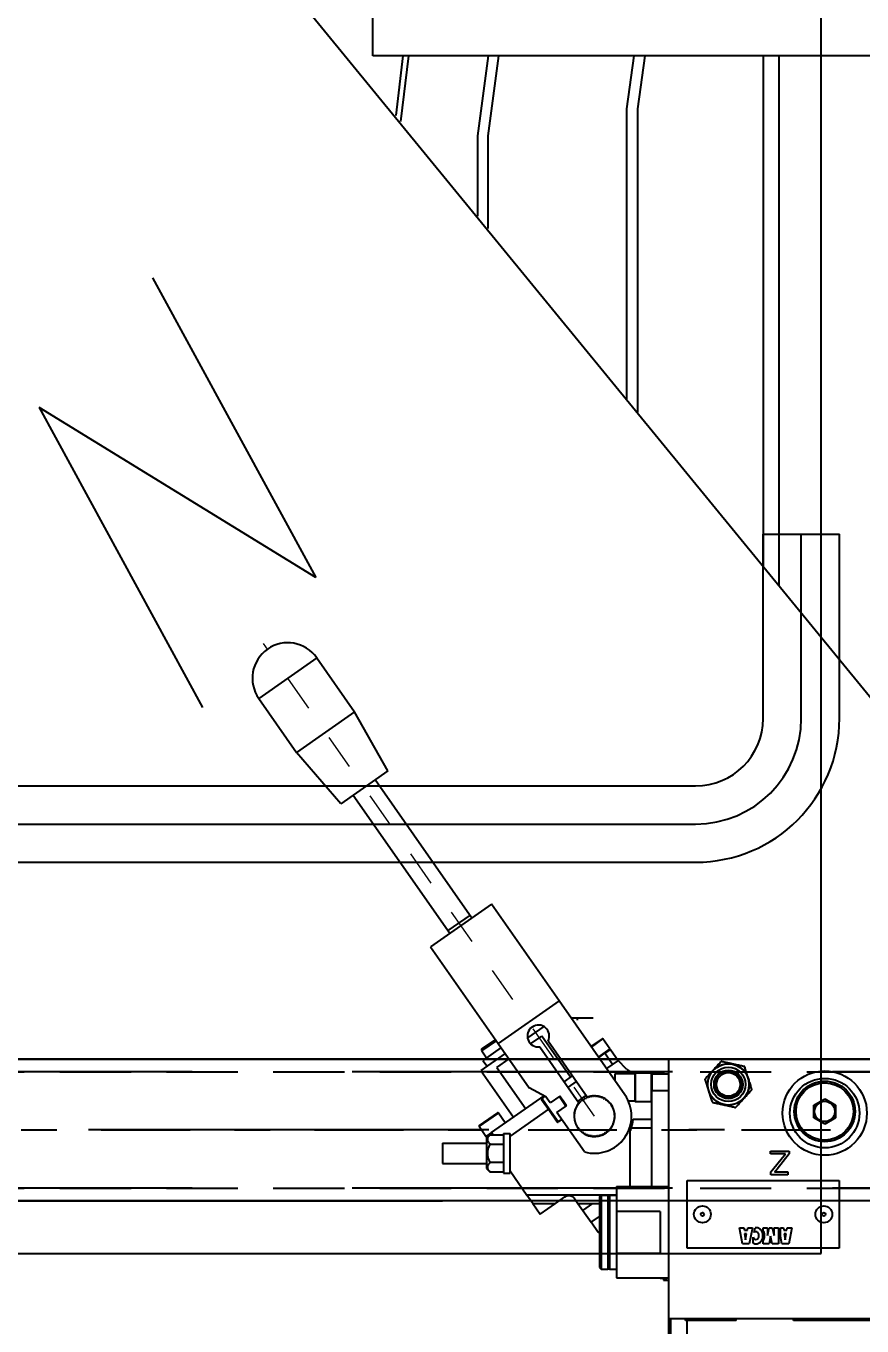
# Model space of a CAD drawing. Header units: millimetres. Extents: x -4 to 3776, y -4 to 4079.
# Drawn here: x 462.024 to 464.374, y 541.018 to 544.673 of the extents above; entities that cross this region are included whole.
import ezdxf
from ezdxf import colors
from ezdxf.entities.mleader import LeaderData, LeaderLine
from ezdxf.math import Vec2, Vec3

# ---------------------------------------------------------------- set-up
doc = ezdxf.new("R2010")
doc.units = ezdxf.units.MM
for name, pattern in [('CENTER', [2, 1.25, -0.25, 0.25, -0.25]), ('DASHDOT', [1, 0.5, -0.25, 0, -0.25]), ('DASHED', [0.75, 0.5, -0.25])]:
    doc.linetypes.add(name, pattern=pattern)
for name, color, linetype in [('1轮廓实线层', 7, 'Continuous'), ('4虚线层', 6, 'DASHED'), ('BK_kedu', 255, 'Continuous'), ('CENTER', 1, 'DASHDOT')]:
    doc.layers.add(name, color=color, linetype=linetype)
doc.layers.add('3中心线层', color=2, linetype='CENTER', lineweight=13)
doc.styles.get("Standard").update_dxf_attribs({"font": 'arial.ttf'})

# ---------------------------------------------------------------- blocks, each defined once
blk = doc.blocks.new('fds')
at = {"color": 3}
blk.add_line((-1185.90457, -185.73064), (-1187.01187, -184.37818), dxfattribs=at)
at = {"color": 3, "ltscale": 0.5}
for p, q in [((-1186.11305, -185.86045), (-1186.11305, -184.7226)), ((-1186.53084, -185.25093), (-1186.42876, -185.43826)), ((-1186.42876, -185.43826), (-1186.60168, -185.33211)), ((-1186.60168, -185.33211), (-1186.49959, -185.51943)), ((-1186.91377, -185.86045), (-1186.11305, -185.86045))]:
    blk.add_line(p, q, dxfattribs=at)
at = {"color": 3, "ltscale": 0.1}
for p, q in [((-1186.39313, -185.11236), (-1186.39313, -184.91012)), ((-1185.73921, -185.11236), (-1186.39313, -185.11236)), ((-1185.73921, -185.11236), (-1186.38821, -185.11236)), ((-1186.37435, -185.11236), (-1186.37886, -185.14972)), ((-1186.37088, -185.11236), (-1186.37584, -185.15342)), ((-1186.32761, -185.16227), (-1186.32087, -185.11236)), ((-1186.32122, -185.16227), (-1186.31448, -185.11236)), ((-1186.14914, -185.43109), (-1186.14914, -185.11236)), ((-1186.13931, -185.44313), (-1186.13931, -185.11236)), ((-1186.32761, -185.21248), (-1186.32761, -185.16227)), ((-1186.32122, -185.22031), (-1186.32122, -185.16227))]:
    blk.add_line(p, q, dxfattribs=at)
at = {"color": 3, "lineweight": 25}
blk.add_line((-1187.9593, -185.73907), (-1185.90603, -185.73907), dxfattribs=at)
at = {"color": 3, "linetype": 'Continuous'}
blk.add_line((-1185.90603, -185.82757), (-1187.47796, -185.82757), dxfattribs=at)
at = {"layer": '1轮廓实线层', "color": 3}
for p, q in [((-1186.23444, -185.14555), (-1186.22996, -185.11236)), ((-1186.22756, -185.14555), (-1186.22307, -185.11236)), ((-1186.23444, -185.3266), (-1186.23444, -185.14555)), ((-1186.22756, -185.33503), (-1186.22756, -185.14555))]:
    blk.add_line(p, q, dxfattribs=at)
at = {"layer": '4虚线层', "color": 3, "ltscale": 0.4}
for p, q in [((-1185.90603, -185.74697), (-1187.98788, -185.74697)), ((-1185.90603, -185.81967), (-1187.98788, -185.81967))]:
    blk.add_line(p, q, dxfattribs=at)
at = {"layer": 'CENTER', "color": 3, "ltscale": 0.5}
blk.add_line((-1185.79856, -185.78332), (-1188.08576, -185.78332), dxfattribs=at)
blk = doc.blocks.new('A$C7A7A5333')
at = {"color": 3, "linetype": 'Continuous'}
for p, q in [((322.63, 42.63), (322.63, 97.3)), ((333.94, 42.63), (333.94, 97.3)), ((345.25, 42.63), (345.25, 97.3)), ((42.63, 22.63), (302.63, 22.63)), ((42.63, 11.31), (302.63, 11.31)), ((42.63, 0), (302.63, 0))]:
    blk.add_line(p, q, dxfattribs=at)
at = {"color": 3}
blk.add_line((322.63, 97.3), (345.25, 97.3), dxfattribs=at)
at = {"color": 3, "linetype": 'Continuous'}
for major_axis, start_param, end_param in [((-42.63, 0), 1.570824, 3.14162), ((31.31, 0), 4.712355, 6.283151), ((-20, 0), 1.570818, 3.141614)]:
    blk.add_ellipse((302.63, 42.63), major_axis=major_axis, ratio=1, start_param=start_param, end_param=end_param, dxfattribs=at)
blk = doc.blocks.new('A$C3E376056')
at = {"color": 3}
for p, q in [((19.1, 224.06), (1.9, 212.01)), ((97.89, 117.2), (94.71, 117.2)), ((96.41, 116.7), (96.41, 117.2)), ((101.06, 117.2), (97.89, 117.2)), ((67.98, 107.52), (72.33, 110.56)), ((100.5, 108.68), (103.93, 111.09)), ((106, 108.14), (102.56, 105.73)), ((106.77, 103.55), (104.48, 106.83)), ((113.61, 96.7), (113.61, 100.95)), ((118.21, 100.95), (118.21, 96.7)), ((113.61, 92.45), (113.61, 96.7)), ((118.21, 96.7), (118.21, 92.45)), ((88.22, 89.95), (85.78, 93.43)), ((91.01, 93.99), (91.99, 92.59)), ((91.99, 92.59), (92.97, 91.19)), ((123.41, 95.7), (118.41, 95.7)), ((67.19, 85.12), (72.93, 89.13)), ((90.66, 86.47), (88.22, 89.95)), ((112.88, 87.31), (118.41, 87.31)), ((70.89, 83.31), (71.32, 82.7)), ((118.41, 84.62), (112.34, 84.62)), ((83.13, 62.35), (89.87, 62.35)), ((96.5, 62.35), (100.97, 62.35)), ((123.41, 16.5), (123.41, 28.1)), ((128.91, 0.5), (128.91, 27.6))]:
    blk.add_line(p, q, dxfattribs=at).dxf.unprotected_set("ltscale", 0)
for p, q in [((19.1, 224.06), (30.29, 208.08)), ((1.9, 212.01), (13.08, 196.04)), ((30.29, 208.08), (13.08, 196.04)), ((40.12, 190.55), (30.29, 208.08)), ((26.19, 180.8), (13.08, 196.04)), ((40.12, 190.55), (26.19, 180.8)), ((36.43, 187.97), (65.11, 147.02)), ((29.88, 183.38), (58.56, 142.43)), ((70.85, 151.03), (52.82, 138.41)), ((90.92, 122.36), (70.85, 151.03)), ((64.54, 147.83), (57.98, 143.25)), ((52.82, 138.41), (72.9, 109.74)), ((90.92, 122.36), (72.9, 109.74)), ((110.42, 94.51), (90.92, 122.36)), ((86.38, 114.79), (81.57, 111.42)), ((82.5, 109.63), (85.79, 111.94)), ((94.34, 99.73), (85.79, 111.94)), ((72.04, 110.97), (68.1, 108.22)), ((73.76, 108.51), (68.35, 104.73)), ((72.9, 109.74), (82.08, 96.64)), ((85.2, 108.73), (96.82, 92.14)), ((99.28, 93.86), (87.66, 110.45)), ((103.65, 111.14), (100.38, 108.85)), ((106, 108.14), (103.93, 111.09)), ((106.12, 107.98), (104.48, 106.83)), ((106.12, 107.98), (108.41, 104.7)), ((74.96, 106.79), (67.75, 101.75)), ((67.98, 107.52), (69.42, 105.47)), ((68.35, 104.73), (69.56, 103.01)), ((72.49, 102.62), (76.11, 105.16)), ((102.68, 105.57), (104.48, 106.83)), ((108.41, 104.7), (104.97, 102.29)), ((110.95, 102.16), (108.41, 104.7)), ((259.41, 105.1), (123.41, 105.1)), ((123.41, 16.5), (123.41, 105.1)), ((67.75, 101.75), (77.45, 87.9)), ((72.49, 102.62), (81.03, 90.41)), ((113.41, 100.7), (107.41, 100.7)), ((107.41, 100.7), (107.41, 98.81)), ((113.41, 100.75), (113.41, 96.7)), ((118.21, 100.95), (113.61, 100.95)), ((118.41, 100.7), (118.41, 100.75)), ((118.41, 100.7), (118.41, 95.7)), ((118.41, 100.7), (123.41, 100.7)), ((86.99, 93.97), (82.08, 96.64)), ((92.44, 98.4), (94.9, 100.12)), ((96.04, 98.48), (93.59, 96.76)), ((113.41, 96.7), (113.41, 92.65)), ((70.89, 83.31), (86.5, 94.24)), ((85.73, 93.15), (88.06, 89.84)), ((86.75, 94.11), (85.78, 93.43)), ((88.31, 92.1), (86.99, 93.97)), ((91.17, 94.1), (88.31, 92.1)), ((91.79, 93.22), (91.17, 94.1)), ((92.15, 92.7), (91.79, 93.22)), ((92.52, 92.18), (92.15, 92.7)), ((98.91, 94.38), (96.45, 92.66)), ((97.28, 92.41), (97.42, 92.55)), ((97.42, 92.55), (97.39, 92.65)), ((97.65, 92.87), (97.74, 92.82)), ((97.74, 92.82), (97.9, 92.94)), ((97.9, 92.94), (97.88, 93.05)), ((98.15, 93.24), (98.24, 93.18)), ((98.24, 93.18), (98.42, 93.28)), ((98.42, 93.28), (98.4, 93.39)), ((98.7, 93.55), (98.78, 93.48)), ((98.78, 93.48), (98.96, 93.57)), ((98.96, 93.57), (98.96, 93.68)), ((99.27, 93.81), (99.35, 93.73)), ((99.35, 93.73), (99.54, 93.8)), ((99.54, 93.8), (99.55, 93.9)), ((99.87, 94), (99.94, 93.91)), ((99.94, 93.91), (100.13, 93.96)), ((100.13, 93.96), (100.15, 94.07)), ((100.49, 94.13), (100.54, 94.04)), ((100.54, 94.04), (100.74, 94.06)), ((100.74, 94.06), (100.77, 94.17)), ((101.11, 94.19), (101.16, 94.1)), ((101.16, 94.1), (101.36, 94.1)), ((101.36, 94.1), (101.4, 94.2)), ((101.74, 94.19), (101.78, 94.09)), ((101.78, 94.09), (101.98, 94.07)), ((101.98, 94.07), (102.03, 94.17)), ((102.36, 94.12), (102.39, 94.02)), ((102.39, 94.02), (102.59, 93.98)), ((102.59, 93.98), (102.65, 94.07)), ((102.98, 93.99), (102.99, 93.89)), ((102.99, 93.89), (103.18, 93.83)), ((103.18, 93.83), (103.26, 93.91)), ((103.57, 93.8), (103.58, 93.69)), ((103.58, 93.69), (103.76, 93.61)), ((103.76, 93.61), (103.84, 93.69)), ((104.15, 93.54), (104.14, 93.43)), ((104.14, 93.43), (104.32, 93.34)), ((104.32, 93.34), (104.4, 93.4)), ((104.69, 93.23), (104.67, 93.12)), ((104.67, 93.12), (104.84, 93)), ((104.84, 93), (104.93, 93.06)), ((105.2, 92.85), (105.17, 92.75)), ((105.17, 92.75), (105.32, 92.62)), ((105.32, 92.62), (105.42, 92.67)), ((111.45, 92.7), (113.41, 92.7)), ((118.41, 67.3), (118.41, 95.7)), ((166.41, 91.48), (169.66, 93.35)), ((169.66, 93.35), (172.91, 91.48)), ((72.65, 89.18), (67.24, 85.4)), ((74.99, 86.18), (72.93, 89.13)), ((87.77, 90.25), (76.41, 82.29)), ((88.06, 89.84), (90.38, 86.52)), ((90.27, 89.3), (93.13, 91.3)), ((98.45, 77.61), (90.27, 89.3)), ((93.13, 91.3), (92.52, 92.18)), ((95.54, 88.76), (95.44, 88.82)), ((95.49, 89.15), (95.59, 89.18)), ((95.52, 88.56), (95.54, 88.76)), ((95.63, 89.37), (95.54, 89.44)), ((95.59, 89.18), (95.63, 89.37)), ((95.62, 89.77), (95.73, 89.78)), ((95.78, 89.97), (95.7, 90.04)), ((95.73, 89.78), (95.78, 89.97)), ((95.81, 90.36), (95.92, 90.37)), ((95.92, 90.37), (96, 90.55)), ((96, 90.55), (95.93, 90.63)), ((96.07, 90.94), (96.18, 90.93)), ((96.18, 90.93), (96.28, 91.1)), ((96.28, 91.1), (96.21, 91.19)), ((96.39, 91.48), (96.49, 91.46)), ((96.49, 91.46), (96.61, 91.63)), ((96.61, 91.63), (96.55, 91.72)), ((96.76, 91.99), (96.86, 91.96)), ((96.86, 91.96), (96.99, 92.11)), ((96.99, 92.11), (96.95, 92.21)), ((97.18, 92.45), (97.28, 92.41)), ((105.66, 92.43), (105.62, 92.33)), ((105.62, 92.33), (105.76, 92.19)), ((105.76, 92.19), (105.86, 92.22)), ((106.08, 91.97), (106.03, 91.87)), ((106.03, 91.87), (106.15, 91.71)), ((106.15, 91.71), (106.26, 91.73)), ((106.45, 91.46), (106.39, 91.37)), ((106.39, 91.37), (106.5, 91.2)), ((106.5, 91.2), (106.6, 91.21)), ((106.76, 90.91), (106.69, 90.83)), ((106.69, 90.83), (106.78, 90.65)), ((106.78, 90.65), (106.89, 90.65)), ((107.02, 90.34), (106.94, 90.26)), ((106.94, 90.26), (107.01, 90.07)), ((107.01, 90.07), (107.11, 90.06)), ((107.21, 89.74), (107.13, 89.67)), ((107.13, 89.67), (107.17, 89.48)), ((107.17, 89.48), (107.28, 89.46)), ((107.34, 89.13), (107.25, 89.07)), ((107.25, 89.07), (107.27, 88.87)), ((107.27, 88.87), (107.38, 88.84)), ((118.21, 92.45), (113.61, 92.45)), ((166.41, 87.72), (166.41, 91.48)), ((172.91, 91.48), (172.91, 87.72)), ((69.26, 82.17), (67.19, 85.12)), ((91.72, 87.22), (90.66, 86.47)), ((95.51, 88.15), (95.41, 88.19)), ((95.42, 88.53), (95.52, 88.56)), ((95.42, 87.9), (95.52, 87.95)), ((95.55, 87.53), (95.45, 87.56)), ((95.48, 87.27), (95.58, 87.33)), ((95.52, 87.95), (95.51, 88.15)), ((95.65, 86.92), (95.54, 86.94)), ((95.58, 87.33), (95.55, 87.53)), ((95.61, 86.66), (95.7, 86.73)), ((95.7, 86.73), (95.65, 86.92)), ((95.82, 86.33), (95.71, 86.34)), ((95.81, 86.06), (95.88, 86.14)), ((95.88, 86.14), (95.82, 86.33)), ((96.04, 85.75), (95.93, 85.75)), ((96.13, 85.57), (96.04, 85.75)), ((96.06, 85.49), (96.13, 85.57)), ((96.33, 85.2), (96.22, 85.19)), ((96.43, 85.03), (96.33, 85.2)), ((96.37, 84.94), (96.43, 85.03)), ((106.33, 84.94), (106.22, 84.77)), ((106.44, 84.92), (106.33, 84.94)), ((106.64, 85.47), (106.55, 85.3)), ((106.55, 85.3), (106.61, 85.21)), ((106.75, 85.46), (106.64, 85.47)), ((106.9, 86.03), (106.82, 85.85)), ((106.82, 85.85), (106.9, 85.77)), ((107.01, 86.04), (106.9, 86.03)), ((107.1, 86.62), (107.04, 86.43)), ((107.04, 86.43), (107.12, 86.36)), ((107.2, 86.63), (107.1, 86.62)), ((107.23, 87.22), (107.19, 87.03)), ((107.19, 87.03), (107.28, 86.96)), ((107.34, 87.25), (107.23, 87.22)), ((107.3, 87.84), (107.29, 87.64)), ((107.29, 87.64), (107.38, 87.58)), ((107.4, 87.87), (107.3, 87.84)), ((107.4, 88.5), (107.31, 88.45)), ((107.31, 88.45), (107.31, 88.25)), ((107.31, 88.25), (107.41, 88.21)), ((169.66, 85.85), (166.41, 87.72)), ((172.91, 87.72), (169.66, 85.85)), ((70.89, 83.31), (69.26, 82.17)), ((69.51, 81.8), (69.26, 82.17)), ((69.41, 81.7), (70.39, 82.68)), ((69.41, 81.7), (69.41, 81.08)), ((69.41, 81.08), (69.41, 72.7)), ((70.41, 82.7), (74.41, 82.7)), ((74.41, 83.1), (76.41, 83.1)), ((74.41, 83.1), (74.41, 82.29)), ((74.41, 82.29), (74.41, 71.3)), ((76.41, 82.29), (76.41, 83.1)), ((76.41, 71.95), (76.41, 82.29)), ((96.67, 84.69), (96.56, 84.67)), ((96.79, 84.53), (96.67, 84.69)), ((96.74, 84.43), (96.79, 84.53)), ((97.06, 84.21), (96.96, 84.18)), ((97.2, 84.07), (97.06, 84.21)), ((97.16, 83.97), (97.2, 84.07)), ((97.5, 83.78), (97.4, 83.73)), ((97.65, 83.65), (97.5, 83.78)), ((97.63, 83.55), (97.65, 83.65)), ((97.99, 83.4), (97.89, 83.34)), ((98.15, 83.28), (97.99, 83.4)), ((98.13, 83.17), (98.15, 83.28)), ((98.51, 83.06), (98.42, 83)), ((98.68, 82.97), (98.51, 83.06)), ((98.68, 82.86), (98.68, 82.97)), ((99.06, 82.79), (98.98, 82.71)), ((99.25, 82.71), (99.06, 82.79)), ((99.25, 82.6), (99.25, 82.71)), ((99.64, 82.57), (99.57, 82.49)), ((99.83, 82.51), (99.64, 82.57)), ((99.85, 82.41), (99.83, 82.51)), ((100.24, 82.42), (100.17, 82.33)), ((100.43, 82.38), (100.24, 82.42)), ((100.46, 82.28), (100.43, 82.38)), ((100.85, 82.33), (100.79, 82.23)), ((101.05, 82.31), (100.85, 82.33)), ((101.09, 82.21), (101.05, 82.31)), ((101.46, 82.3), (101.42, 82.2)), ((101.66, 82.3), (101.46, 82.3)), ((101.71, 82.21), (101.66, 82.3)), ((102.08, 82.34), (102.05, 82.23)), ((102.28, 82.36), (102.08, 82.34)), ((102.34, 82.27), (102.28, 82.36)), ((102.69, 82.44), (102.67, 82.33)), ((102.88, 82.49), (102.69, 82.44)), ((102.95, 82.4), (102.88, 82.49)), ((103.29, 82.6), (103.28, 82.5)), ((103.47, 82.67), (103.29, 82.6)), ((103.55, 82.59), (103.47, 82.67)), ((104.04, 82.92), (103.86, 82.83)), ((103.86, 82.83), (103.86, 82.72)), ((104.12, 82.85), (104.04, 82.92)), ((104.58, 83.22), (104.41, 83.12)), ((104.41, 83.12), (104.42, 83.01)), ((104.67, 83.16), (104.58, 83.22)), ((105.08, 83.58), (104.92, 83.46)), ((104.92, 83.46), (104.95, 83.35)), ((105.18, 83.53), (105.08, 83.58)), ((105.54, 83.99), (105.4, 83.85)), ((105.4, 83.85), (105.43, 83.75)), ((105.65, 83.95), (105.54, 83.99)), ((105.96, 84.44), (105.83, 84.29)), ((105.83, 84.29), (105.88, 84.19)), ((106.07, 84.41), (105.96, 84.44)), ((106.22, 84.77), (106.27, 84.68)), ((111.91, 83.51), (111.91, 67.3)), ((56.36, 80.2), (56.36, 79.79)), ((56.36, 80.2), (69.41, 80.2)), ((56.36, 79.79), (56.36, 74.2)), ((70.41, 79.92), (74.41, 79.92)), ((153.62, 77.02), (153.62, 77.85)), ((153.62, 77.85), (159.15, 77.85)), ((159.15, 77.85), (159.15, 76.99)), ((56.36, 74.2), (69.41, 74.2)), ((74.41, 74.42), (70.41, 74.42)), ((158.09, 77.02), (153.62, 77.02)), ((153.73, 71.68), (157.67, 76.53)), ((159.15, 76.99), (155.56, 72.51)), ((157.67, 76.53), (158.09, 77.02)), ((69.41, 72.7), (70.39, 71.72)), ((70.41, 71.7), (74.41, 71.7)), ((74.41, 71.3), (76.41, 71.3)), ((76.41, 71.95), (81.41, 64.81)), ((76.41, 71.3), (76.41, 71.95)), ((153.73, 70.85), (153.73, 71.68)), ((158.75, 70.85), (153.73, 70.85)), ((154.83, 71.68), (158.75, 71.68)), ((158.75, 71.68), (158.75, 70.85)), ((107.91, 67.3), (107.91, 59.98)), ((107.91, 67.3), (123.41, 67.3)), ((128.91, 69.1), (173.91, 69.1)), ((128.91, 49.1), (128.91, 69.1)), ((173.91, 69.1), (173.91, 49.1)), ((107.91, 64.81), (81.41, 64.81)), ((83.13, 62.35), (81.41, 64.81)), ((83.13, 62.35), (85.34, 59.19)), ((85.34, 59.19), (89.87, 62.35)), ((89.87, 62.35), (92.68, 64.32)), ((95.46, 63.83), (96.5, 62.35)), ((96.5, 62.35), (97.97, 60.25)), ((97.97, 60.25), (100.97, 62.35)), ((100.97, 62.35), (102.91, 62.35)), ((102.91, 64.3), (103.41, 64.8)), ((102.91, 64.3), (102.91, 43.3)), ((103.41, 64.8), (103.41, 42.8)), ((103.41, 64.8), (105.41, 64.8)), ((105.41, 64.8), (105.41, 42.8)), ((105.41, 64.7), (105.91, 64.7)), ((105.91, 64.8), (105.91, 42.8)), ((105.91, 64.8), (107.91, 64.8)), ((97.97, 60.25), (100.43, 56.73)), ((100.43, 56.73), (102.91, 58.47)), ((120.91, 59.98), (107.91, 59.98)), ((107.91, 59.98), (107.91, 47.62)), ((120.91, 59.98), (120.91, 47.62)), ((102.55, 53.7), (100.43, 56.73)), ((144.37, 55.11), (145.74, 55.11)), ((145.26, 50.38), (144.37, 55.11)), ((145.74, 55.11), (145.84, 54.43)), ((145.84, 54.43), (146.78, 54.43)), ((146.78, 54.43), (146.9, 55.11)), ((146.9, 55.11), (148.27, 55.11)), ((148.27, 55.11), (147.31, 50.38)), ((148.73, 53.7), (149.01, 55.11)), ((151.38, 55.11), (152.68, 55.11)), ((151.38, 54.3), (151.38, 55.11)), ((152.68, 52.78), (153.23, 55.11)), ((152.68, 55.11), (152.68, 52.78)), ((153.23, 55.11), (154.12, 55.11)), ((154.12, 55.11), (154.67, 52.78)), ((154.67, 55.11), (155.97, 55.11)), ((154.67, 52.78), (154.67, 55.11)), ((155.97, 55.11), (155.97, 50.38)), ((156.52, 55.11), (157.41, 55.11)), ((156.52, 52.57), (156.52, 55.11)), ((157.41, 55.11), (157.52, 54.43)), ((157.52, 54.43), (158.46, 54.43)), ((158.46, 54.43), (158.58, 55.11)), ((158.58, 55.11), (159.95, 55.11)), ((159.95, 55.11), (158.99, 50.38)), ((102.55, 53.7), (102.91, 53.95)), ((147.31, 50.38), (145.26, 50.38)), ((146.45, 53.33), (145.87, 53.33)), ((145.87, 53.33), (146.15, 51.55)), ((146.15, 51.55), (146.45, 53.33)), ((148.45, 50.55), (148.45, 52.32)), ((151.38, 50.38), (151.38, 51.17)), ((153.16, 50.38), (151.38, 50.38)), ((153.64, 52.64), (153.16, 50.38)), ((154.05, 50.38), (153.64, 52.64)), ((155.97, 50.38), (154.05, 50.38)), ((156.93, 50.38), (156.52, 52.57)), ((158.99, 50.38), (156.93, 50.38)), ((158.27, 53.33), (157.69, 53.33)), ((157.69, 53.33), (157.96, 51.55)), ((157.96, 51.55), (158.27, 53.33)), ((107.91, 47.62), (120.91, 47.62)), ((107.91, 47.62), (107.91, 40.3)), ((173.91, 49.1), (128.91, 49.1)), ((102.91, 43.3), (103.41, 42.8)), ((103.41, 42.8), (105.41, 42.8)), ((105.41, 42.9), (105.91, 42.9)), ((105.91, 42.8), (107.91, 42.8)), ((107.91, 40.3), (123.41, 40.3)), ((120.81, 40.3), (120.91, 40.2)), ((120.91, 40.3), (120.91, 40.2)), ((120.91, 40.2), (122.91, 40.2)), ((121.91, 40.2), (121.91, 39.6)), ((121.91, 39.6), (123.41, 39.6)), ((122.91, 40.3), (122.91, 40.2)), ((123.16, 40.3), (123.16, 40.2)), ((123.16, 40.2), (123.41, 40.2)), ((259.41, 28.1), (123.41, 28.1)), ((123.91, 28.1), (123.91, 0.5)), ((128.41, 27.6), (128.41, 28.1)), ((143.41, 27.6), (128.41, 27.6)), ((143.41, 27.6), (143.41, 28.1)), ((160.41, 27.6), (160.41, 28.1)), ((188.41, 27.6), (160.41, 27.6))]:
    blk.add_line(p, q, dxfattribs=at)
for points in [[(138.95, 104.42), (138.89, 104.34), (138.73, 104.17), (138.53, 103.95), (138.32, 103.73), (138.11, 103.5), (137.89, 103.26), (137.67, 103.01), (137.44, 102.76), (137.21, 102.51), (136.98, 102.26), (136.76, 102.01), (136.54, 101.78), (136.33, 101.54), (136.1, 101.3), (135.87, 101.05), (135.64, 100.8), (135.42, 100.55), (135.19, 100.3), (134.97, 100.06), (134.76, 99.83), (134.55, 99.6), (134.35, 99.39), (134.2, 99.21), (134.13, 99.14)], [(145.94, 102.88), (145.84, 102.9), (145.61, 102.95), (145.33, 103.01), (145.03, 103.08), (144.72, 103.14), (144.4, 103.21), (144.08, 103.29), (143.74, 103.36), (143.41, 103.43), (143.08, 103.51), (142.76, 103.58), (142.45, 103.65), (142.13, 103.72), (141.81, 103.79), (141.48, 103.86), (141.15, 103.93), (140.81, 104.01), (140.49, 104.08), (140.17, 104.15), (139.87, 104.22), (139.57, 104.28), (139.28, 104.35), (139.05, 104.4), (138.95, 104.42)], [(148.09, 96.06), (148.06, 96.15), (147.99, 96.38), (147.9, 96.66), (147.81, 96.95), (147.72, 97.25), (147.62, 97.56), (147.52, 97.88), (147.42, 98.2), (147.31, 98.53), (147.21, 98.85), (147.11, 99.16), (147.02, 99.47), (146.92, 99.77), (146.82, 100.09), (146.72, 100.41), (146.61, 100.74), (146.51, 101.06), (146.41, 101.38), (146.31, 101.69), (146.22, 101.99), (146.13, 102.28), (146.04, 102.56), (145.97, 102.78), (145.94, 102.88)], [(134.13, 99.14), (134.16, 99.05), (134.23, 98.82), (134.32, 98.54), (134.41, 98.25), (134.51, 97.95), (134.6, 97.64), (134.7, 97.32), (134.81, 97), (134.91, 96.67), (135.01, 96.35), (135.11, 96.04), (135.21, 95.73), (135.3, 95.43), (135.4, 95.11), (135.51, 94.79), (135.61, 94.46), (135.71, 94.14), (135.81, 93.82), (135.91, 93.51), (136.01, 93.21), (136.1, 92.92), (136.19, 92.64), (136.26, 92.42), (136.29, 92.32)], [(143.27, 90.78), (143.34, 90.86), (143.49, 91.03), (143.69, 91.25), (143.9, 91.47), (144.11, 91.7), (144.33, 91.94), (144.55, 92.19), (144.78, 92.44), (145.01, 92.69), (145.24, 92.94), (145.47, 93.19), (145.68, 93.42), (145.9, 93.66), (146.12, 93.9), (146.35, 94.15), (146.58, 94.4), (146.81, 94.65), (147.03, 94.9), (147.25, 95.14), (147.46, 95.37), (147.67, 95.6), (147.87, 95.81), (148.03, 95.99), (148.09, 96.06)], [(136.29, 92.32), (136.38, 92.3), (136.61, 92.25), (136.9, 92.19), (137.2, 92.12), (137.5, 92.06), (137.82, 91.99), (138.15, 91.91), (138.48, 91.84), (138.81, 91.77), (139.14, 91.69), (139.47, 91.62), (139.78, 91.55), (140.09, 91.48), (140.41, 91.41), (140.74, 91.34), (141.08, 91.27), (141.41, 91.19), (141.74, 91.12), (142.05, 91.05), (142.36, 90.98), (142.66, 90.92), (142.94, 90.85), (143.17, 90.8), (143.27, 90.78)], [(112.34, 84.62), (112.37, 84.71), (112.4, 84.8), (112.43, 84.89), (112.45, 84.99), (112.48, 85.09), (112.51, 85.2), (112.54, 85.3), (112.57, 85.41), (112.59, 85.52), (112.62, 85.63), (112.65, 85.75), (112.67, 85.86), (112.69, 85.98), (112.72, 86.1), (112.74, 86.22), (112.76, 86.34), (112.78, 86.46), (112.8, 86.58), (112.81, 86.7), (112.83, 86.82), (112.84, 86.95), (112.86, 87.07), (112.87, 87.19), (112.88, 87.31)], [(70.41, 82.7), (70.29, 82.57), (70.17, 82.44), (70.08, 82.32), (69.99, 82.2), (69.91, 82.08), (69.85, 81.97), (69.8, 81.85), (69.75, 81.74), (69.72, 81.63), (69.69, 81.52), (69.68, 81.42), (69.67, 81.31), (69.68, 81.2), (69.69, 81.09), (69.72, 80.99), (69.75, 80.88), (69.8, 80.76), (69.85, 80.65), (69.91, 80.54), (69.99, 80.42), (70.08, 80.3), (70.17, 80.18), (70.29, 80.05), (70.41, 79.92)], [(70.39, 82.68), (70.39, 82.68), (70.39, 82.68), (70.39, 82.68), (70.39, 82.68), (70.4, 82.68), (70.4, 82.68), (70.4, 82.69), (70.4, 82.69), (70.4, 82.69), (70.4, 82.69), (70.4, 82.69), (70.4, 82.69), (70.4, 82.69), (70.4, 82.69), (70.4, 82.69), (70.4, 82.69), (70.41, 82.69), (70.41, 82.69), (70.41, 82.7), (70.41, 82.7), (70.41, 82.7), (70.41, 82.7), (70.41, 82.7), (70.41, 82.7)], [(111.91, 83.51), (111.93, 83.56), (111.95, 83.61), (111.98, 83.65), (112, 83.7), (112.02, 83.75), (112.04, 83.8), (112.05, 83.84), (112.07, 83.89), (112.09, 83.94), (112.11, 83.98), (112.13, 84.03), (112.15, 84.07), (112.16, 84.12), (112.18, 84.17), (112.2, 84.21), (112.21, 84.26), (112.23, 84.3), (112.25, 84.35), (112.26, 84.39), (112.28, 84.44), (112.29, 84.48), (112.31, 84.53), (112.32, 84.57), (112.34, 84.62)], [(70.41, 79.92), (70.29, 79.66), (70.17, 79.41), (70.08, 79.16), (69.99, 78.93), (69.91, 78.69), (69.85, 78.47), (69.8, 78.25), (69.75, 78.03), (69.72, 77.81), (69.69, 77.59), (69.68, 77.38), (69.67, 77.17), (69.68, 76.96), (69.69, 76.74), (69.72, 76.53), (69.75, 76.31), (69.8, 76.09), (69.85, 75.87), (69.91, 75.64), (69.99, 75.41), (70.08, 75.17), (70.17, 74.93), (70.29, 74.68), (70.41, 74.42)], [(70.41, 74.42), (70.29, 74.29), (70.17, 74.17), (70.08, 74.05), (69.99, 73.93), (69.91, 73.81), (69.85, 73.7), (69.8, 73.59), (69.75, 73.48), (69.72, 73.38), (69.69, 73.27), (69.68, 73.16), (69.67, 73.06), (69.68, 72.95), (69.69, 72.85), (69.72, 72.74), (69.75, 72.64), (69.8, 72.53), (69.85, 72.42), (69.91, 72.3), (69.99, 72.19), (70.08, 72.07), (70.17, 71.95), (70.29, 71.83), (70.41, 71.7)], [(155.56, 72.51), (155.53, 72.47), (155.5, 72.43), (155.47, 72.39), (155.44, 72.35), (155.41, 72.32), (155.37, 72.28), (155.34, 72.24), (155.31, 72.21), (155.28, 72.17), (155.25, 72.13), (155.22, 72.1), (155.19, 72.06), (155.16, 72.03), (155.13, 72), (155.1, 71.96), (155.07, 71.93), (155.04, 71.9), (155.01, 71.86), (154.98, 71.83), (154.95, 71.8), (154.92, 71.77), (154.89, 71.74), (154.86, 71.71), (154.83, 71.68)], [(92.68, 64.32), (92.78, 64.39), (92.89, 64.45), (93.01, 64.51), (93.13, 64.56), (93.27, 64.61), (93.43, 64.64), (93.59, 64.67), (93.75, 64.68), (93.91, 64.68), (94.07, 64.67), (94.23, 64.64), (94.38, 64.6), (94.52, 64.56), (94.65, 64.5), (94.77, 64.45), (94.88, 64.38), (94.98, 64.32), (95.07, 64.25), (95.16, 64.17), (95.23, 64.1), (95.3, 64.03), (95.36, 63.96), (95.41, 63.9), (95.46, 63.83)]]:
    blk.add_lwpolyline(points, dxfattribs=at)
for centre, radius in [((141.11, 97.6), 6.15), ((141.11, 97.6), 5.1), ((169.66, 89.6), 8.5), ((133.41, 59.1), 0.5), ((169.41, 59.1), 0.5)]:
    blk.add_circle(centre, radius, dxfattribs=at).dxf.unprotected_set("ltscale", 0)
for centre, radius in [((141.11, 97.6), 6.1), ((141.11, 97.6), 4.25), ((141.11, 97.6), 4), ((141.11, 97.6), 3.5), ((169.66, 89.1), 12.5), ((169.66, 89.1), 10.3), ((169.66, 89.6), 9), ((169.66, 89.6), 3), ((133.41, 59.1), 2.5), ((133.41, 59.1), 2.5), ((169.41, 59.1), 2.5), ((169.41, 59.1), 2.5)]:
    blk.add_circle(centre, radius, dxfattribs=at)
for centre, radius, start, end in [((10.5, 218.04), 10.5, 35, 215), ((84.78, 111.96), 3.25, 332.4864, 277.5136), ((68.39, 107.81), 0.5, 125, 215), ((103.77, 110.97), 0.2, 35, 125), ((105.83, 108.02), 0.2, 305, 35), ((114.48, 105.7), 5, 225, 257.7531), ((113.61, 100.75), 0.2, 90, 180), ((118.21, 100.75), 0.2, 0, 90), ((85.9, 93.27), 0.2, 125, 215), ((101.41, 88.2), 6.05, 139.3553, 110.6447), ((101.41, 88.2), 6, 128.8796, 132.0946), ((101.41, 88.2), 6, 122.8796, 126.0946), ((101.41, 88.2), 6, 116.8796, 120.0946), ((101.41, 88.2), 11, 254.4006, 35), ((101.41, 88.2), 6, 110.8796, 114.0946), ((101.41, 88.2), 6, 104.8796, 108.0946), ((101.41, 88.2), 6, 98.8796, 102.0946), ((101.41, 88.2), 6, 92.8796, 96.0946), ((101.41, 88.2), 6, 86.8796, 90.0946), ((101.41, 88.2), 6, 80.8796, 84.0946), ((101.41, 88.2), 6, 74.8796, 78.0946), ((101.41, 88.2), 6, 68.8796, 72.0946), ((101.41, 88.2), 6, 62.8796, 66.0946), ((101.41, 88.2), 6, 56.8796, 60.0946), ((101.41, 88.2), 6, 50.8796, 54.0946), ((101.41, 88.2), 6, 44.8796, 48.0946), ((113.61, 92.65), 0.2, 180, 270), ((118.21, 92.65), 0.2, 270, 0), ((72.77, 89.02), 0.2, 35, 125), ((101.41, 88.2), 6, 170.8796, 174.0946), ((101.41, 88.2), 6, 164.8796, 168.0946), ((101.41, 88.2), 6, 158.8796, 162.0946), ((101.41, 88.2), 6, 152.8796, 156.0946), ((101.41, 88.2), 6, 146.8796, 150.0946), ((101.41, 88.2), 6, 140.8796, 144.0946), ((101.41, 88.2), 6, 134.8796, 138.0946), ((101.41, 88.2), 6, 38.8796, 42.0946), ((101.41, 88.2), 6, 32.8796, 36.0946), ((101.41, 88.2), 6, 26.8796, 30.0946), ((101.41, 88.2), 6, 20.8796, 24.0946), ((101.41, 88.2), 6, 14.8796, 18.0946), ((101.41, 88.2), 6, 8.8796, 12.0946), ((101.41, 88.2), 6, 2.8796, 6.0946), ((67.36, 85.23), 0.2, 125, 215), ((90.54, 86.63), 0.2, 215, 305), ((101.41, 88.2), 6, 176.8796, 180.0946), ((101.41, 88.2), 6, 182.8796, 186.0946), ((101.41, 88.2), 6, 188.8796, 192.0946), ((101.41, 88.2), 6, 194.8796, 198.0946), ((101.41, 88.2), 6, 200.8796, 204.0946), ((101.41, 88.2), 6, 206.8796, 210.0946), ((101.41, 88.2), 6, 212.8796, 216.0946), ((101.41, 88.2), 6, 326.8796, 330.0946), ((101.41, 88.2), 6, 332.8796, 336.0946), ((101.41, 88.2), 6, 338.8796, 342.0946), ((101.41, 88.2), 6, 344.8796, 348.0946), ((101.41, 88.2), 6, 350.8796, 354.0946), ((101.41, 88.2), 6, 356.8796, 0.0946), ((101.41, 88.2), 6, 218.8796, 222.0946), ((101.41, 88.2), 6, 224.8796, 228.0946), ((101.41, 88.2), 6, 230.8796, 234.0946), ((101.41, 88.2), 6, 236.8796, 240.0946), ((101.41, 88.2), 6, 242.8796, 246.0946), ((101.41, 88.2), 6, 248.8796, 252.0946), ((101.41, 88.2), 6, 254.8796, 258.0946), ((101.41, 88.2), 6, 260.8796, 264.0946), ((101.41, 88.2), 6, 266.8796, 270.0946), ((101.41, 88.2), 6, 272.8796, 276.0946), ((101.41, 88.2), 6, 278.8796, 282.0946), ((101.41, 88.2), 6, 284.8796, 288.0946), ((101.41, 88.2), 6, 290.8796, 294.0946), ((101.41, 88.2), 6, 296.8796, 300.0946), ((101.41, 88.2), 6, 302.8796, 306.0946), ((101.41, 88.2), 6, 308.8796, 312.0946), ((101.41, 88.2), 6, 314.8796, 318.0946), ((101.41, 88.2), 6, 320.8796, 324.0946), ((149.29, 53.36), 1.77, 64.2079, 99.0927), ((149.15, 53.06), 2.11, 40.6013, 64.2079), ((148.92, 52.86), 2.41, 19.5469, 40.6013), ((149.43, 52.86), 2.41, 19.5469, 36.4625), ((149.59, 52.68), 1.2, 197.6553, 217.5386), ((149.44, 52.41), 2.11, 241.9754, 244.2079), ((149.29, 52.11), 1.77, 244.2079, 295.7921), ((149.39, 52.54), 0.953, 217.5386, 241.6726), ((149.39, 53.02), 0.953, 118.3274, 134.4852), ((149.27, 53.25), 0.696, 61.6726, 118.3274), ((149.27, 52.31), 0.696, 241.6726, 298.3274), ((149.15, 53.02), 0.953, 37.5386, 61.6726), ((149.15, 52.54), 0.953, 298.3274, 322.4614), ((148.96, 52.88), 1.2, 17.6553, 37.5386), ((148.96, 52.68), 1.2, 322.4614, 342.3447), ((149.15, 52.41), 2.11, 295.7921, 319.3987), ((148.66, 52.78), 1.51, 342.3447, 17.6553), ((148.92, 52.61), 2.41, 319.3987, 340.4531), ((148.56, 52.73), 2.79, 340.4531, 19.5469), ((149.43, 52.61), 2.41, 323.5375, 340.4531), ((149.07, 52.73), 2.79, 340.4531, 19.5469)]:
    blk.add_arc(centre, radius, start, end, dxfattribs=at)
at = {"layer": '3中心线层', "color": 3}
blk.add_line((101.41, 88.2), (3.33, 228.27), dxfattribs=at)

msp = doc.modelspace()

# ---------------------------------------------------------------- linework, layer by layer
at = {"color": 3, "lineweight": 25}
msp.add_line((465.3622, 541.7682), (456.1192, 541.7682), dxfattribs=at)
at = {"color": 3, "linetype": 'Continuous'}
msp.add_line((456.1192, 541.3698), (463.1954, 541.3698), dxfattribs=at)
at = {"layer": '4虚线层', "color": 3, "ltscale": 0.4}
for p, q in [((456.1192, 541.7326), (465.4908, 541.7326)), ((456.1192, 541.4054), (465.4908, 541.4054))]:
    msp.add_line(p, q, dxfattribs=at)
at = {"layer": 'CENTER', "color": 3, "ltscale": 0.5}
msp.add_line((455.6355, 541.569), (465.9314, 541.569), dxfattribs=at)

# ---------------------------------------------------------------- block references
at = {"color": 6, "xscale": 4.501575, "yscale": 4.501575, "zscale": 4.501575}
msp.add_blockref('fds', (5803.637, 1377.8866), dxfattribs=at)
at = {"color": 3, "lineweight": 25, "xscale": 0.009485461606499775, "yscale": 0.009485461606499775, "zscale": 0.009485461606499775}
msp.add_blockref('A$C7A7A5333', (461.0362, 542.3219), dxfattribs=at)
at = {"color": 3, "lineweight": -3, "xscale": 0.009485461606499775, "yscale": 0.009485461606499775, "zscale": 0.009485461606499775}
msp.add_blockref('A$C3E376056', (462.6603, 540.7713), dxfattribs=at)

# ---------------------------------------------------------------- leaders
at = {"layer": 'BK_kedu'}
ml = msp.add_multileader_mtext('Standard', dxfattribs=at)
ml.set_content('', color=256)
ml.set_leader_properties()
ml.build(insert=Vec2(0, 0))
ml.multileader.update_dxf_attribs({"text_right_attachment_type": 6, "dogleg_length": 0.36, "arrow_head_size": 0.18})
ctx = ml.context
ctx.base_point, ctx.char_height, ctx.arrow_head_size, ctx.landing_gap_size, ctx.plane_origin = Vec3(3775.9986, 4079.3284), 0.18, 0.18, 0.09, Vec3(3774.6386, 4079.3284)
ctx.right_attachment = 6
notes = []
notes.append((ctx, [(0, (0, 0, 0), (0, 0), (1, 0), 1, [])]))
ctx.mtext.insert, ctx.mtext.flow_direction = Vec3(3776.0886, 4079.4184), 5
for ctx, leaders in notes:
    for number, flags, end, landing, length, lines in leaders:
        leader = LeaderData()
        leader.index, (leader.has_last_leader_line, leader.has_dogleg_vector, leader.attachment_direction) = number, flags
        leader.last_leader_point, leader.dogleg_vector, leader.dogleg_length = Vec3(end), Vec3(landing), length
        for number, points, colour, breaks in lines:
            line = LeaderLine()
            line.index, line.vertices, line.color, line.breaks = number, Vec3.list(points), colors.encode_raw_color(colour), breaks
            leader.lines.append(line)
        ctx.leaders.append(leader)

doc.saveas('drawing.dxf')
